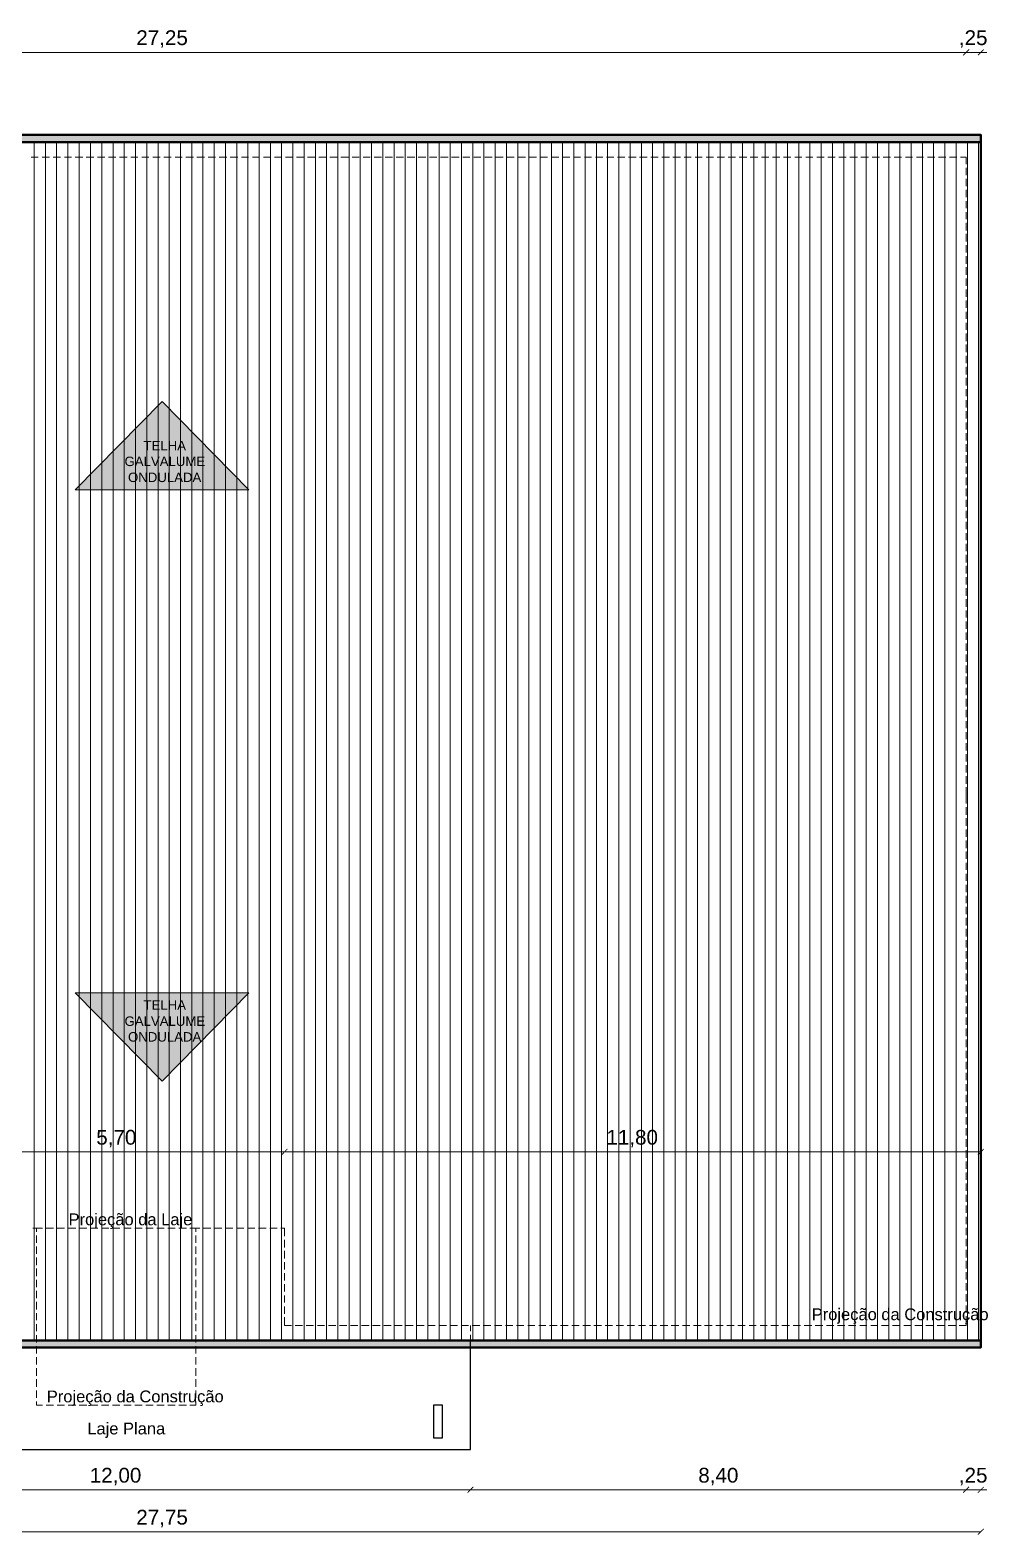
# Model space of a CAD drawing. Extents: x 3377 to 3790, y 1673 to 1846.
# Drawn here: x 3427.53 to 3443.76, y 1732.84 to 1758.34 of the extents above; entities that cross this region are included whole.
import ezdxf

# ---------------------------------------------------------------- set-up
doc = ezdxf.new("R2010")
doc.units = 0
doc.header["$LTSCALE"] = 2
for name, color, linetype in [('PDF5_0', 7, 'Continuous'), ('PDF5_13-CORTE', 7, 'Continuous'), ('PDF5_A-PROJEÇÃO', 7, 'Continuous'), ('PDF5_COTAS', 7, 'Continuous'), ('PDF5_Text', 7, 'Continuous')]:
    doc.layers.add(name, color=color, linetype=linetype)
doc.layers.add('PDF5_19-COBERTA', color=7, linetype='Continuous', true_color=0xb8b8b8)
doc.layers.add('PDF5_IND_FLUXO', color=7, linetype='Continuous', true_color=0xffffff)
doc.styles.add('PDF Arial', font='arial.ttf')

msp = doc.modelspace()

# ---------------------------------------------------------------- hatches: boundary and pattern name
at = {"true_color": 0x00adad}
h = msp.add_hatch(color=134, dxfattribs=at)
h.dxf.hatch_style = 1
h.paths.add_polyline_path([(3443.637, 1756.566), (3415.89, 1756.566), (3415.89, 1756.439), (3443.637, 1756.439)])
h = msp.add_hatch(color=134, dxfattribs=at)
h.dxf.hatch_style = 1
h.paths.add_polyline_path([(3443.637, 1736.14), (3415.89, 1736.14), (3415.89, 1736.018), (3443.637, 1736.018)])

# ---------------------------------------------------------------- linework, layer by layer
for points in [[(3415.89, 1756.439), (3415.89, 1756.566), (3443.637, 1756.566), (3443.637, 1756.439), (3415.89, 1756.439)], [(3415.89, 1736.018), (3415.89, 1736.14), (3443.637, 1736.14), (3443.637, 1736.018), (3415.89, 1736.018)]]:
    msp.add_lwpolyline(points)
at = {"layer": 'PDF5_0', "transparency": 33554559}
for points in [[(3443.333, 1757.92), (3443.345, 1757.908), (3443.434, 1758.018)], [(3443.333, 1757.92), (3443.345, 1757.908), (3443.434, 1758.018)], [(3443.345, 1757.908), (3443.434, 1758.018), (3443.443, 1758.009)], [(3443.345, 1757.908), (3443.434, 1758.018), (3443.443, 1758.009)], [(3443.684, 1758.018), (3443.595, 1757.908), (3443.582, 1757.92)], [(3443.692, 1758.009), (3443.684, 1758.018), (3443.595, 1757.908)], [(3431.782, 1739.285), (3431.795, 1739.277), (3431.884, 1739.387)], [(3431.884, 1739.387), (3431.795, 1739.277), (3431.782, 1739.285)], [(3431.795, 1739.277), (3431.884, 1739.387), (3431.892, 1739.378)], [(3431.892, 1739.378), (3431.884, 1739.387), (3431.795, 1739.277)], [(3443.582, 1739.285), (3443.595, 1739.277), (3443.684, 1739.387)], [(3443.595, 1739.277), (3443.684, 1739.387), (3443.692, 1739.378)], [(3434.936, 1733.563), (3434.944, 1733.554), (3435.033, 1733.664)], [(3435.033, 1733.664), (3434.944, 1733.554), (3434.936, 1733.563)], [(3434.944, 1733.554), (3435.033, 1733.664), (3435.046, 1733.652)], [(3435.046, 1733.652), (3435.033, 1733.664), (3434.944, 1733.554)], [(3443.333, 1733.563), (3443.345, 1733.554), (3443.434, 1733.664)], [(3443.333, 1733.563), (3443.345, 1733.554), (3443.434, 1733.664)], [(3443.345, 1733.554), (3443.434, 1733.664), (3443.443, 1733.652)], [(3443.345, 1733.554), (3443.434, 1733.664), (3443.443, 1733.652)], [(3443.684, 1733.664), (3443.595, 1733.554), (3443.582, 1733.563)], [(3443.692, 1733.652), (3443.684, 1733.664), (3443.595, 1733.554)], [(3443.582, 1732.852), (3443.595, 1732.843), (3443.684, 1732.953)], [(3443.595, 1732.843), (3443.684, 1732.953), (3443.692, 1732.941)]]:
    msp.add_solid(points, dxfattribs=at)
at = {"layer": 'PDF5_13-CORTE', "lineweight": 50}
for points in [[(3415.89, 1756.439), (3415.89, 1756.566), (3443.637, 1756.566), (3443.637, 1756.439)], [(3415.89, 1736.14), (3415.89, 1736.018), (3443.637, 1736.018), (3443.637, 1736.14)]]:
    msp.add_lwpolyline(points, dxfattribs=at)
msp.add_lwpolyline([(3415.89, 1756.439), (3443.637, 1756.439), (3443.637, 1736.14), (3415.89, 1736.14)], close=True, dxfattribs=at)
at = {"layer": 'PDF5_13-CORTE', "lineweight": 25}
msp.add_lwpolyline([(3422.987, 1736.14), (3422.987, 1734.291), (3434.991, 1734.291), (3434.991, 1736.14)], dxfattribs=at)
msp.add_lwpolyline([(3434.364, 1735.04), (3434.364, 1734.49), (3434.517, 1734.49), (3434.517, 1735.04)], close=True, dxfattribs=at)
at = {"layer": 'PDF5_19-COBERTA', "lineweight": 20}
for points in [[(3427.597, 1756.439), (3427.597, 1736.14)], [(3427.787, 1756.439), (3427.787, 1736.14)], [(3427.977, 1756.439), (3427.977, 1736.14)], [(3428.168, 1756.439), (3428.168, 1736.14)], [(3428.358, 1756.439), (3428.358, 1736.14)], [(3428.553, 1756.439), (3428.553, 1736.14)], [(3428.744, 1756.439), (3428.744, 1736.14)], [(3428.934, 1756.439), (3428.934, 1736.14)], [(3429.124, 1756.439), (3429.124, 1736.14)], [(3429.315, 1756.439), (3429.315, 1736.14)], [(3429.505, 1756.439), (3429.505, 1736.14)], [(3429.696, 1756.439), (3429.696, 1736.14)], [(3429.886, 1756.439), (3429.886, 1736.14)], [(3430.077, 1756.439), (3430.077, 1736.14)], [(3430.267, 1756.439), (3430.267, 1736.14)], [(3430.458, 1756.439), (3430.458, 1736.14)], [(3430.648, 1756.439), (3430.648, 1736.14)], [(3430.839, 1756.439), (3430.839, 1736.14)], [(3431.029, 1756.439), (3431.029, 1736.14)], [(3431.219, 1756.439), (3431.219, 1736.14)], [(3431.41, 1756.439), (3431.41, 1736.14)], [(3431.6, 1756.439), (3431.6, 1736.14)], [(3431.791, 1756.439), (3431.791, 1736.14)], [(3431.981, 1756.439), (3431.981, 1736.14)], [(3432.172, 1756.439), (3432.172, 1736.14)], [(3432.362, 1756.439), (3432.362, 1736.14)], [(3432.553, 1756.439), (3432.553, 1736.14)], [(3432.743, 1756.439), (3432.743, 1736.14)], [(3432.934, 1756.439), (3432.934, 1736.14)], [(3433.124, 1756.439), (3433.124, 1736.14)], [(3433.315, 1756.439), (3433.315, 1736.14)], [(3433.505, 1756.439), (3433.505, 1736.14)], [(3433.695, 1756.439), (3433.695, 1736.14)], [(3433.886, 1756.439), (3433.886, 1736.14)], [(3434.076, 1756.439), (3434.076, 1736.14)], [(3434.267, 1756.439), (3434.267, 1736.14)], [(3434.457, 1756.439), (3434.457, 1736.14)], [(3434.648, 1756.439), (3434.648, 1736.14)], [(3434.838, 1756.439), (3434.838, 1736.14)], [(3435.029, 1756.439), (3435.029, 1736.14)], [(3435.219, 1756.439), (3435.219, 1736.14)], [(3435.41, 1756.439), (3435.41, 1736.14)], [(3435.6, 1756.439), (3435.6, 1736.14)], [(3435.79, 1756.439), (3435.79, 1736.14)], [(3435.981, 1756.439), (3435.981, 1736.14)], [(3436.171, 1756.439), (3436.171, 1736.14)], [(3436.362, 1756.439), (3436.362, 1736.14)], [(3436.552, 1756.439), (3436.552, 1736.14)], [(3436.743, 1756.439), (3436.743, 1736.14)], [(3436.933, 1756.439), (3436.933, 1736.14)], [(3437.124, 1756.439), (3437.124, 1736.14)], [(3437.314, 1756.439), (3437.314, 1736.14)], [(3437.505, 1756.439), (3437.505, 1736.14)], [(3437.695, 1756.439), (3437.695, 1736.14)], [(3437.886, 1756.439), (3437.886, 1736.14)], [(3438.076, 1756.439), (3438.076, 1736.14)], [(3438.266, 1756.439), (3438.266, 1736.14)], [(3438.457, 1756.439), (3438.457, 1736.14)], [(3438.647, 1756.439), (3438.647, 1736.14)], [(3438.838, 1756.439), (3438.838, 1736.14)], [(3439.028, 1756.439), (3439.028, 1736.14)], [(3439.219, 1756.439), (3439.219, 1736.14)], [(3439.409, 1756.439), (3439.409, 1736.14)], [(3439.6, 1756.439), (3439.6, 1736.14)], [(3439.79, 1756.439), (3439.79, 1736.14)], [(3439.981, 1756.439), (3439.981, 1736.14)], [(3440.171, 1756.439), (3440.171, 1736.14)], [(3440.361, 1756.439), (3440.361, 1736.14)], [(3440.552, 1756.439), (3440.552, 1736.14)], [(3440.742, 1756.439), (3440.742, 1736.14)], [(3440.933, 1756.439), (3440.933, 1736.14)], [(3441.123, 1756.439), (3441.123, 1736.14)], [(3441.314, 1756.439), (3441.314, 1736.14)], [(3441.504, 1756.439), (3441.504, 1736.14)], [(3441.695, 1756.439), (3441.695, 1736.14)], [(3441.885, 1756.439), (3441.885, 1736.14)], [(3442.076, 1756.439), (3442.076, 1736.14)], [(3442.266, 1756.439), (3442.266, 1736.14)], [(3442.457, 1756.439), (3442.457, 1736.14)], [(3442.647, 1756.439), (3442.647, 1736.14)], [(3442.837, 1756.439), (3442.837, 1736.14)], [(3443.028, 1756.439), (3443.028, 1736.14)], [(3443.218, 1756.439), (3443.218, 1736.14)], [(3443.409, 1756.439), (3443.409, 1736.14)], [(3443.599, 1756.439), (3443.599, 1736.14)]]:
    msp.add_lwpolyline(points, dxfattribs=at)
at = {"layer": 'PDF5_A-PROJEÇÃO', "lineweight": 18}
for points in [[(3427.546, 1756.189), (3427.668, 1756.189)], [(3427.732, 1756.189), (3427.859, 1756.189)], [(3427.918, 1756.189), (3428.045, 1756.189)], [(3428.109, 1756.189), (3428.231, 1756.189)], [(3428.295, 1756.189), (3428.422, 1756.189)], [(3428.481, 1756.189), (3428.608, 1756.189)], [(3428.672, 1756.189), (3428.794, 1756.189)], [(3428.858, 1756.189), (3428.981, 1756.189)], [(3429.044, 1756.189), (3429.171, 1756.189)], [(3429.234, 1756.189), (3429.357, 1756.189)], [(3429.421, 1756.189), (3429.543, 1756.189)], [(3429.607, 1756.189), (3429.734, 1756.189)], [(3429.793, 1756.189), (3429.92, 1756.189)], [(3429.984, 1756.189), (3430.106, 1756.189)], [(3430.17, 1756.189), (3430.297, 1756.189)], [(3430.356, 1756.189), (3430.483, 1756.189)], [(3430.547, 1756.189), (3430.669, 1756.189)], [(3430.733, 1756.189), (3430.86, 1756.189)], [(3430.919, 1756.189), (3431.046, 1756.189)], [(3431.109, 1756.189), (3431.232, 1756.189)], [(3431.296, 1756.189), (3431.418, 1756.189)], [(3431.482, 1756.189), (3431.609, 1756.189)], [(3431.668, 1756.189), (3431.795, 1756.189)], [(3431.859, 1756.189), (3431.981, 1756.189)], [(3432.045, 1756.189), (3432.172, 1756.189)], [(3432.231, 1756.189), (3432.358, 1756.189)], [(3432.421, 1756.189), (3432.544, 1756.189)], [(3432.608, 1756.189), (3432.735, 1756.189)], [(3432.794, 1756.189), (3432.921, 1756.189)], [(3432.984, 1756.189), (3433.107, 1756.189)], [(3433.171, 1756.189), (3433.293, 1756.189)], [(3433.357, 1756.189), (3433.484, 1756.189)], [(3433.543, 1756.189), (3433.67, 1756.189)], [(3433.734, 1756.189), (3433.856, 1756.189)], [(3433.92, 1756.189), (3434.047, 1756.189)], [(3434.106, 1756.189), (3434.233, 1756.189)], [(3434.296, 1756.189), (3434.419, 1756.189)], [(3434.483, 1756.189), (3434.61, 1756.189)], [(3434.669, 1756.189), (3434.796, 1756.189)], [(3434.859, 1756.189), (3434.982, 1756.189)], [(3435.046, 1756.189), (3435.168, 1756.189)], [(3435.232, 1756.189), (3435.359, 1756.189)], [(3435.422, 1756.189), (3435.545, 1756.189)], [(3435.608, 1756.189), (3435.731, 1756.189)], [(3435.795, 1756.189), (3435.922, 1756.189)], [(3435.981, 1756.189), (3436.108, 1756.189)], [(3436.171, 1756.189), (3436.294, 1756.189)], [(3436.358, 1756.189), (3436.485, 1756.189)], [(3436.544, 1756.189), (3436.671, 1756.189)], [(3436.734, 1756.189), (3436.857, 1756.189)], [(3436.921, 1756.189), (3437.043, 1756.189)], [(3437.107, 1756.189), (3437.234, 1756.189)], [(3437.297, 1756.189), (3437.42, 1756.189)], [(3437.483, 1756.189), (3437.606, 1756.189)], [(3437.67, 1756.189), (3437.797, 1756.189)], [(3437.856, 1756.189), (3437.983, 1756.189)], [(3438.046, 1756.189), (3438.169, 1756.189)], [(3438.233, 1756.189), (3438.36, 1756.189)], [(3438.419, 1756.189), (3438.546, 1756.189)], [(3438.609, 1756.189), (3438.732, 1756.189)], [(3438.795, 1756.189), (3438.918, 1756.189)], [(3438.982, 1756.189), (3439.109, 1756.189)], [(3439.172, 1756.189), (3439.295, 1756.189)], [(3439.358, 1756.189), (3439.481, 1756.189)], [(3439.545, 1756.189), (3439.672, 1756.189)], [(3439.731, 1756.189), (3439.858, 1756.189)], [(3439.921, 1756.189), (3440.044, 1756.189)], [(3440.108, 1756.189), (3440.234, 1756.189)], [(3440.294, 1756.189), (3440.421, 1756.189)], [(3440.484, 1756.189), (3440.607, 1756.189)], [(3440.67, 1756.189), (3440.793, 1756.189)], [(3440.857, 1756.189), (3440.984, 1756.189)], [(3441.047, 1756.189), (3441.17, 1756.189)], [(3441.233, 1756.189), (3441.356, 1756.189)], [(3441.42, 1756.189), (3441.547, 1756.189)], [(3441.606, 1756.189), (3441.733, 1756.189)], [(3441.796, 1756.189), (3441.919, 1756.189)], [(3441.982, 1756.189), (3442.109, 1756.189)], [(3442.169, 1756.189), (3442.296, 1756.189)], [(3442.359, 1756.189), (3442.482, 1756.189)], [(3442.545, 1756.189), (3442.668, 1756.189)], [(3442.732, 1756.189), (3442.859, 1756.189)], [(3442.922, 1756.189), (3443.045, 1756.189)], [(3443.108, 1756.189), (3443.231, 1756.189)], [(3443.295, 1756.189), (3443.388, 1756.189), (3443.388, 1756.071)], [(3443.388, 1756.007), (3443.388, 1755.885)], [(3443.388, 1755.821), (3443.388, 1755.694)], [(3443.388, 1755.635), (3443.388, 1755.508)], [(3443.388, 1755.444), (3443.388, 1755.322)], [(3443.388, 1755.258), (3443.388, 1755.135)], [(3443.388, 1755.072), (3443.388, 1754.945)], [(3443.388, 1754.886), (3443.388, 1754.759)], [(3443.388, 1754.695), (3443.388, 1754.572)], [(3443.388, 1754.509), (3443.388, 1754.382)], [(3443.388, 1754.323), (3443.388, 1754.196)], [(3443.388, 1754.132), (3443.388, 1754.01)], [(3443.388, 1753.946), (3443.388, 1753.819)], [(3443.388, 1753.76), (3443.388, 1753.633)], [(3443.388, 1753.569), (3443.388, 1753.447)], [(3443.388, 1753.383), (3443.388, 1753.26)], [(3443.388, 1753.197), (3443.388, 1753.07)], [(3443.388, 1753.011), (3443.388, 1752.884)], [(3443.388, 1752.82), (3443.388, 1752.698)], [(3443.388, 1752.634), (3443.388, 1752.507)], [(3443.388, 1752.448), (3443.388, 1752.321)], [(3443.388, 1752.257), (3443.388, 1752.135)], [(3443.388, 1752.071), (3443.388, 1751.948)], [(3443.388, 1751.885), (3443.388, 1751.758)], [(3443.388, 1751.694), (3443.388, 1751.572)], [(3443.388, 1751.508), (3443.388, 1751.385)], [(3443.388, 1751.322), (3443.388, 1751.195)], [(3443.388, 1751.136), (3443.388, 1751.009)], [(3443.388, 1750.945), (3443.388, 1750.823)], [(3443.388, 1750.759), (3443.388, 1750.632)], [(3443.388, 1750.573), (3443.388, 1750.446)], [(3443.388, 1750.382), (3443.388, 1750.26)], [(3443.388, 1750.196), (3443.388, 1750.073)], [(3443.388, 1750.01), (3443.388, 1749.883)], [(3443.388, 1749.819), (3443.388, 1749.697)], [(3443.388, 1749.633), (3443.388, 1749.511)], [(3443.388, 1749.447), (3443.388, 1749.32)], [(3443.388, 1749.261), (3443.388, 1749.134)], [(3443.388, 1749.07), (3443.388, 1748.948)], [(3443.388, 1748.884), (3443.388, 1748.757)], [(3443.388, 1748.698), (3443.388, 1748.571)], [(3443.388, 1748.507), (3443.388, 1748.385)], [(3443.388, 1748.321), (3443.388, 1748.198)], [(3443.388, 1748.135), (3443.388, 1748.008)], [(3443.388, 1747.945), (3443.388, 1747.822)], [(3443.388, 1747.758), (3443.388, 1747.636)], [(3443.388, 1747.572), (3443.388, 1747.445)], [(3443.388, 1747.386), (3443.388, 1747.259)], [(3443.388, 1747.195), (3443.388, 1747.073)], [(3443.388, 1747.009), (3443.388, 1746.882)], [(3443.388, 1746.823), (3443.388, 1746.696)], [(3443.388, 1746.632), (3443.388, 1746.51)], [(3443.388, 1746.446), (3443.388, 1746.324)], [(3443.388, 1746.26), (3443.388, 1746.133)], [(3443.388, 1746.07), (3443.388, 1745.947)], [(3443.388, 1745.883), (3443.388, 1745.761)], [(3443.388, 1745.697), (3443.388, 1745.57)], [(3443.388, 1745.511), (3443.388, 1745.392), (3443.388, 1745.236)], [(3443.388, 1745.172), (3443.388, 1745.045)], [(3443.388, 1744.986), (3443.388, 1744.859)], [(3443.388, 1744.796), (3443.388, 1744.673)], [(3443.388, 1744.609), (3443.388, 1744.482)], [(3443.388, 1744.423), (3443.388, 1744.296)], [(3443.388, 1744.233), (3443.388, 1744.11)], [(3443.388, 1744.046), (3443.388, 1743.924)], [(3443.388, 1743.86), (3443.388, 1743.733)], [(3443.388, 1743.67), (3443.388, 1743.547)], [(3443.388, 1743.484), (3443.388, 1743.361)], [(3443.388, 1743.297), (3443.388, 1743.17)], [(3443.388, 1743.111), (3443.388, 1742.984)], [(3443.388, 1742.921), (3443.388, 1742.798)], [(3443.388, 1742.734), (3443.388, 1742.607)], [(3443.388, 1742.548), (3443.388, 1742.421)], [(3443.388, 1742.358), (3443.388, 1742.235)], [(3443.388, 1742.172), (3443.388, 1742.049)], [(3443.388, 1741.985), (3443.388, 1741.858)], [(3443.388, 1741.799), (3443.388, 1741.672)], [(3443.388, 1741.609), (3443.388, 1741.486)], [(3443.388, 1741.422), (3443.388, 1741.295)], [(3443.388, 1741.236), (3443.388, 1741.109)], [(3443.388, 1741.046), (3443.388, 1740.923)], [(3443.388, 1740.859), (3443.388, 1740.733)], [(3443.388, 1740.673), (3443.388, 1740.546)], [(3443.388, 1740.483), (3443.388, 1740.36)], [(3443.388, 1740.297), (3443.388, 1740.174)], [(3443.388, 1740.11), (3443.388, 1739.983)], [(3443.388, 1739.924), (3443.388, 1739.797)], [(3443.388, 1739.734), (3443.388, 1739.611)], [(3443.388, 1739.547), (3443.388, 1739.42)], [(3443.388, 1739.361), (3443.388, 1739.234)], [(3443.388, 1739.171), (3443.388, 1739.048)], [(3443.388, 1738.985), (3443.388, 1738.858)], [(3443.388, 1738.798), (3443.388, 1738.671)], [(3443.388, 1738.608), (3443.388, 1738.485)], [(3443.388, 1738.422), (3443.388, 1738.299)], [(3443.388, 1738.235), (3443.388, 1738.108)], [(3427.575, 1738.041), (3427.639, 1738.041), (3427.639, 1737.977)], [(3427.639, 1738.041), (3427.74, 1738.041)], [(3427.639, 1737.918), (3427.639, 1737.791)], [(3427.8, 1738.041), (3427.927, 1738.041)], [(3427.99, 1738.041), (3428.113, 1738.041)], [(3428.176, 1738.041), (3428.303, 1738.041)], [(3428.363, 1738.041), (3428.49, 1738.041)], [(3428.553, 1738.041), (3428.676, 1738.041)], [(3428.739, 1738.041), (3428.862, 1738.041)], [(3428.926, 1738.041), (3429.052, 1738.041)], [(3429.116, 1738.041), (3429.239, 1738.041)], [(3429.302, 1738.041), (3429.425, 1738.041)], [(3429.488, 1738.041), (3429.615, 1738.041)], [(3429.675, 1738.041), (3429.802, 1738.041)], [(3429.865, 1738.041), (3429.988, 1738.041)], [(3430.051, 1738.041), (3430.178, 1738.041)], [(3430.238, 1738.041), (3430.339, 1738.041)], [(3430.339, 1737.977), (3430.339, 1738.041), (3430.403, 1738.041)], [(3430.339, 1737.791), (3430.339, 1737.918)], [(3430.462, 1738.041), (3430.589, 1738.041)], [(3430.652, 1738.041), (3430.775, 1738.041)], [(3430.839, 1738.041), (3430.966, 1738.041)], [(3431.025, 1738.041), (3431.152, 1738.041)], [(3431.215, 1738.041), (3431.338, 1738.041)], [(3431.401, 1738.041), (3431.528, 1738.041)], [(3431.588, 1738.041), (3431.715, 1738.041)], [(3431.778, 1738.041), (3431.837, 1738.041), (3431.837, 1737.905)], [(3443.388, 1738.049), (3443.388, 1737.922)], [(3427.639, 1737.728), (3427.639, 1737.605)], [(3430.339, 1737.605), (3430.339, 1737.728)], [(3431.837, 1737.842), (3431.837, 1737.715)], [(3431.837, 1737.656), (3431.837, 1737.529)], [(3443.388, 1737.859), (3443.388, 1737.736)], [(3443.388, 1737.672), (3443.388, 1737.546)], [(3427.639, 1737.541), (3427.639, 1737.414)], [(3430.339, 1737.414), (3430.339, 1737.541)], [(3431.837, 1737.465), (3431.837, 1737.342)], [(3443.388, 1737.486), (3443.388, 1737.359)], [(3427.639, 1737.355), (3427.639, 1737.228)], [(3427.639, 1737.165), (3427.639, 1737.042)], [(3430.339, 1737.228), (3430.339, 1737.355)], [(3430.339, 1737.042), (3430.339, 1737.165)], [(3431.837, 1737.279), (3431.837, 1737.152)], [(3443.388, 1737.296), (3443.388, 1737.173)], [(3427.639, 1736.978), (3427.639, 1736.856)], [(3430.339, 1736.856), (3430.339, 1736.978)], [(3431.837, 1737.093), (3431.837, 1736.966)], [(3431.837, 1736.902), (3431.837, 1736.779)], [(3443.388, 1737.11), (3443.388, 1736.987)], [(3443.388, 1736.923), (3443.388, 1736.796)], [(3427.639, 1736.792), (3427.639, 1736.665)], [(3427.639, 1736.602), (3427.639, 1736.479)], [(3430.339, 1736.665), (3430.339, 1736.792)], [(3430.339, 1736.479), (3430.339, 1736.602)], [(3431.837, 1736.716), (3431.837, 1736.589)], [(3443.388, 1736.733), (3443.388, 1736.61)], [(3427.639, 1736.415), (3427.639, 1736.293)], [(3430.339, 1736.293), (3430.339, 1736.415)], [(3431.956, 1736.39), (3431.837, 1736.39), (3431.837, 1736.53)], [(3432.146, 1736.39), (3432.019, 1736.39)], [(3432.333, 1736.39), (3432.206, 1736.39)], [(3432.519, 1736.39), (3432.396, 1736.39)], [(3432.709, 1736.39), (3432.582, 1736.39)], [(3432.896, 1736.39), (3432.769, 1736.39)], [(3433.082, 1736.39), (3432.959, 1736.39)], [(3433.272, 1736.39), (3433.145, 1736.39)], [(3433.458, 1736.39), (3433.331, 1736.39)], [(3433.645, 1736.39), (3433.522, 1736.39)], [(3433.831, 1736.39), (3433.708, 1736.39)], [(3434.021, 1736.39), (3433.894, 1736.39)], [(3434.208, 1736.39), (3434.081, 1736.39)], [(3434.394, 1736.39), (3434.271, 1736.39)], [(3434.584, 1736.39), (3434.457, 1736.39)], [(3434.77, 1736.39), (3434.643, 1736.39)], [(3434.957, 1736.39), (3434.834, 1736.39)], [(3434.991, 1736.297), (3434.991, 1736.39)], [(3435.147, 1736.39), (3435.02, 1736.39)], [(3435.333, 1736.39), (3435.206, 1736.39)], [(3435.52, 1736.39), (3435.397, 1736.39)], [(3435.706, 1736.39), (3435.583, 1736.39)], [(3435.896, 1736.39), (3435.769, 1736.39)], [(3436.083, 1736.39), (3435.96, 1736.39)], [(3436.269, 1736.39), (3436.146, 1736.39)], [(3436.459, 1736.39), (3436.332, 1736.39)], [(3436.645, 1736.39), (3436.518, 1736.39)], [(3436.832, 1736.39), (3436.709, 1736.39)], [(3437.022, 1736.39), (3436.895, 1736.39)], [(3437.208, 1736.39), (3437.081, 1736.39)], [(3437.395, 1736.39), (3437.272, 1736.39)], [(3437.581, 1736.39), (3437.458, 1736.39)], [(3437.771, 1736.39), (3437.644, 1736.39)], [(3437.957, 1736.39), (3437.835, 1736.39)], [(3438.144, 1736.39), (3438.021, 1736.39)], [(3438.334, 1736.39), (3438.207, 1736.39)], [(3438.52, 1736.39), (3438.393, 1736.39)], [(3438.707, 1736.39), (3438.584, 1736.39)], [(3438.897, 1736.39), (3438.77, 1736.39)], [(3439.083, 1736.39), (3438.956, 1736.39)], [(3439.27, 1736.39), (3439.147, 1736.39)], [(3439.456, 1736.39), (3439.333, 1736.39)], [(3439.646, 1736.39), (3439.519, 1736.39)], [(3439.832, 1736.39), (3439.71, 1736.39)], [(3440.019, 1736.39), (3439.896, 1736.39)], [(3440.209, 1736.39), (3440.082, 1736.39)], [(3440.395, 1736.39), (3440.268, 1736.39)], [(3440.582, 1736.39), (3440.459, 1736.39)], [(3440.772, 1736.39), (3440.645, 1736.39)], [(3440.958, 1736.39), (3440.831, 1736.39)], [(3441.144, 1736.39), (3441.022, 1736.39)], [(3441.331, 1736.39), (3441.208, 1736.39)], [(3441.521, 1736.39), (3441.394, 1736.39)], [(3441.707, 1736.39), (3441.585, 1736.39)], [(3441.894, 1736.39), (3441.771, 1736.39)], [(3442.084, 1736.39), (3441.957, 1736.39)], [(3442.27, 1736.39), (3442.143, 1736.39)], [(3442.457, 1736.39), (3442.334, 1736.39)], [(3442.647, 1736.39), (3442.52, 1736.39)], [(3442.833, 1736.39), (3442.706, 1736.39)], [(3443.019, 1736.39), (3442.897, 1736.39)], [(3443.206, 1736.39), (3443.083, 1736.39)], [(3443.388, 1736.547), (3443.388, 1736.39), (3443.269, 1736.39)], [(3427.639, 1736.229), (3427.639, 1736.102)], [(3430.339, 1736.102), (3430.339, 1736.229)], [(3434.991, 1736.14), (3434.991, 1736.233)], [(3427.639, 1736.043), (3427.639, 1735.916)], [(3427.639, 1735.853), (3427.639, 1735.73)], [(3430.339, 1735.916), (3430.339, 1736.043)], [(3430.339, 1735.73), (3430.339, 1735.853)], [(3427.639, 1735.666), (3427.639, 1735.539)], [(3430.339, 1735.539), (3430.339, 1735.666)], [(3427.639, 1735.48), (3427.639, 1735.353)], [(3430.339, 1735.353), (3430.339, 1735.48)], [(3427.639, 1735.29), (3427.639, 1735.167)], [(3427.639, 1735.103), (3427.639, 1735.04), (3427.74, 1735.04)], [(3430.238, 1735.04), (3430.339, 1735.04), (3430.339, 1735.103)], [(3430.339, 1735.167), (3430.339, 1735.29)], [(3427.8, 1735.04), (3427.927, 1735.04)], [(3427.99, 1735.04), (3428.113, 1735.04)], [(3428.176, 1735.04), (3428.303, 1735.04)], [(3428.363, 1735.04), (3428.49, 1735.04)], [(3428.553, 1735.04), (3428.676, 1735.04)], [(3428.739, 1735.04), (3428.862, 1735.04)], [(3428.926, 1735.04), (3429.052, 1735.04)], [(3429.116, 1735.04), (3429.239, 1735.04)], [(3429.302, 1735.04), (3429.425, 1735.04)], [(3429.488, 1735.04), (3429.615, 1735.04)], [(3429.675, 1735.04), (3429.802, 1735.04)], [(3429.865, 1735.04), (3429.988, 1735.04)], [(3430.051, 1735.04), (3430.178, 1735.04)]]:
    msp.add_lwpolyline(points, dxfattribs=at)
at = {"layer": 'PDF5_COTAS', "lineweight": 13}
for points in [[(3416.139, 1757.963), (3443.388, 1757.963)], [(3443.739, 1757.963), (3443.637, 1757.963), (3443.388, 1757.963), (3443.29, 1757.963)], [(3443.637, 1739.332), (3431.837, 1739.332), (3426.141, 1739.332), (3415.89, 1739.332)], [(3416.139, 1733.609), (3422.987, 1733.609), (3434.991, 1733.609), (3443.388, 1733.609)], [(3443.739, 1733.609), (3443.637, 1733.609), (3443.388, 1733.609), (3443.29, 1733.609)], [(3443.637, 1732.898), (3415.89, 1732.898)]]:
    msp.add_lwpolyline(points, dxfattribs=at)
at = {"layer": 'PDF5_IND_FLUXO', "color": 252, "lineweight": 0, "true_color": 0x929498}
for points in [[(3431.236, 1750.552), (3428.291, 1750.552), (3429.764, 1752.05)], [(3431.236, 1742.028), (3428.291, 1742.028), (3429.764, 1740.529)]]:
    msp.add_lwpolyline(points, close=True, dxfattribs=at)
at = {"layer": 'PDF5_IND_FLUXO', "transparency": 33554559}
for points in [[(3429.764, 1752.05), (3431.236, 1750.552), (3428.291, 1750.552)], [(3428.291, 1742.028), (3431.236, 1742.028), (3429.764, 1740.529)]]:
    msp.add_solid(points, dxfattribs=at)

# ---------------------------------------------------------------- texts
at = {"layer": 'PDF5_Text', "attachment_point": 7, "style": 'PDF Arial'}
for s, insert, char_height in [('27,25', (3429.328, 1758.04), 0.25), (',25', (3443.265, 1758.04), 0.25), ('TELHA', (3429.45, 1751.22), 0.16), ('GALVALUME', (3429.129, 1750.951), 0.16), ('ONDULADA', (3429.188, 1750.68), 0.16), ('TELHA', (3429.45, 1741.74), 0.16), ('GALVALUME', (3429.129, 1741.466), 0.16), ('ONDULADA', (3429.188, 1741.2), 0.16), ('5,70', (3428.65, 1739.409), 0.25), ('11,80', (3437.293, 1739.409), 0.25), ('Projeção da Laje', (3428.181, 1738.028), 0.19998), ('Projeção da Construção', (3440.772, 1736.42), 0.19998), ('Projeção da Construção', (3427.812, 1735.028), 0.19998), ('Laje Plana', (3428.498, 1734.486), 0.2), ('12,00', (3428.54, 1733.683), 0.25), ('8,40', (3438.85, 1733.683), 0.25), (',25', (3443.265, 1733.683), 0.25), ('27,75', (3429.328, 1732.972), 0.25)]:
    msp.add_mtext(s, dxfattribs=dict(at, insert=insert, char_height=char_height))

doc.saveas('drawing.dxf')
